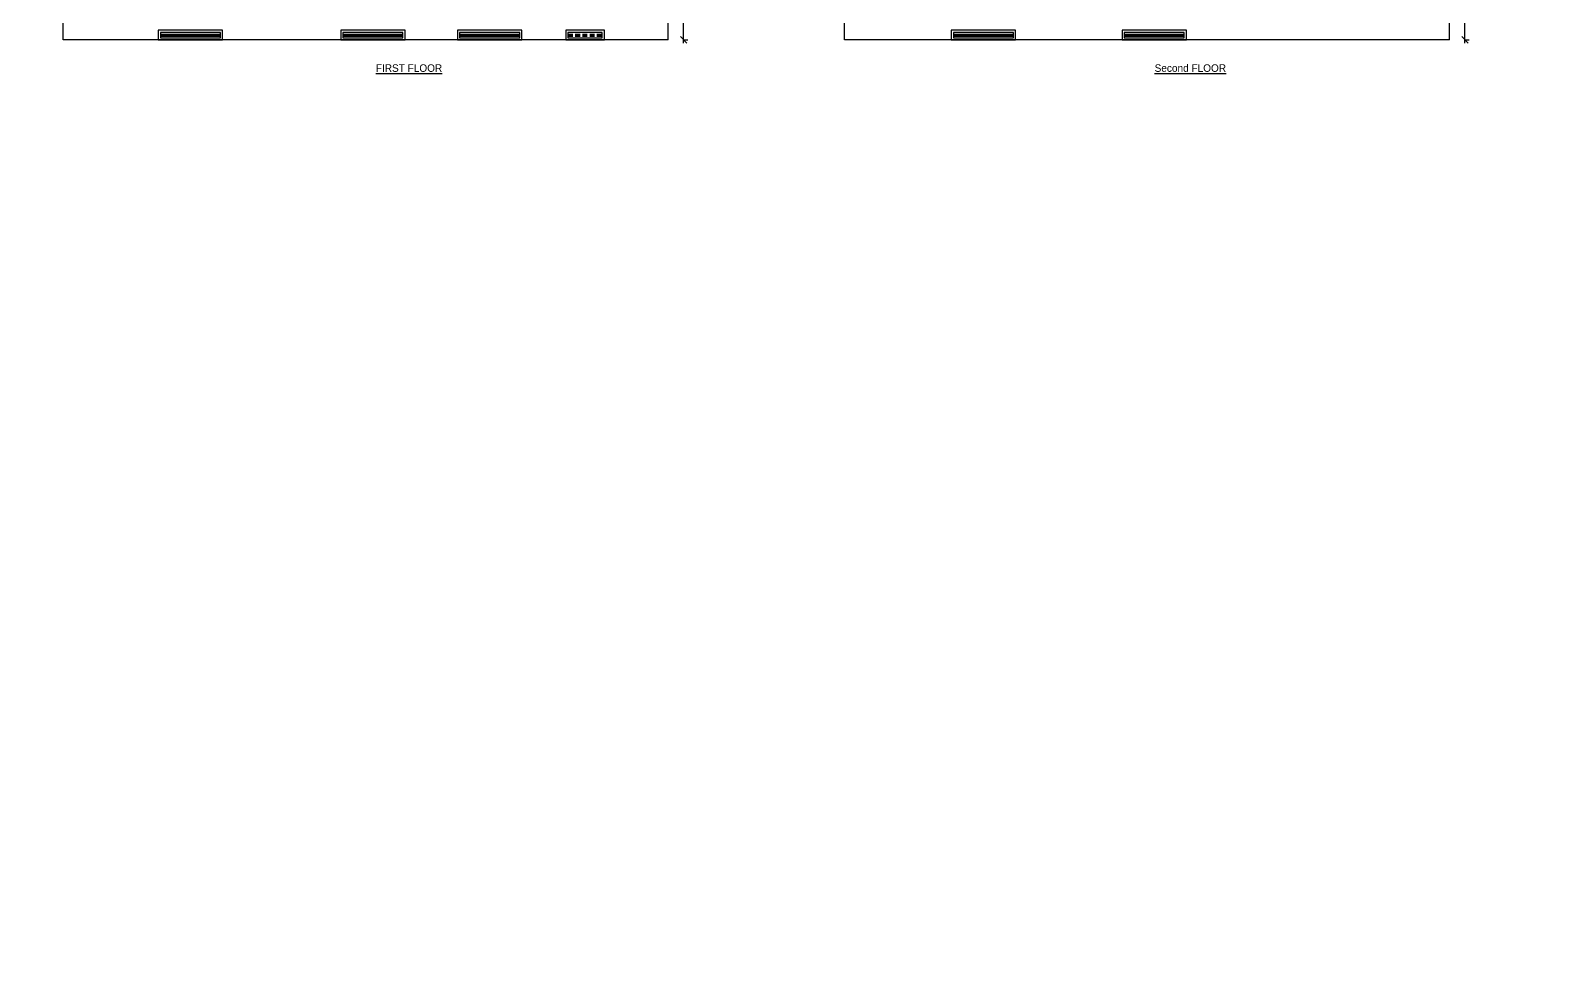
# Model space of a CAD drawing. Header units: inches. Extents: x 204954 to 440946, y -300749 to -143756.
# Drawn here: x 219251 to 220662, y -149270 to -148400 of the extents above; entities that cross this region are included whole.
import ezdxf

# ---------------------------------------------------------------- set-up
doc = ezdxf.new("R2010")
doc.units = ezdxf.units.IN
doc.header["$LTSCALE"] = 9
doc.header["$MEASUREMENT"] = 0
doc.linetypes.add('DASHED', pattern=[0.75, 0.5, -0.25])
doc.layers.get('Defpoints').update_dxf_attribs({"lineweight": 0})
doc.layers.add('beam framing', color=91, linetype='Continuous')
doc.styles.add('outer', font='arial.ttf', dxfattribs={"height": 24})
doc.styles.add('SST1', font='arial.ttf', dxfattribs={"height": 9.5})
doc.dimstyles.new('DIMA-1', dxfattribs={"dimtxt": 9.5, "dimasz": 6, "dimexe": 4, "dimexo": 4, "dimgap": 0.25, "dimtad": 0, "dimdec": 1, "dimzin": 3, "dimdsep": 46, "dimlunit": 4, "dimtxsty": 'SST1', "dimblk1": 'OBLIQUE', "dimblk2": 'OBLIQUE', "dimsah": 1, "dimcen": 0, "dimdle": 3, "dimclrd": 3, "dimclre": 3, "dimclrt": 7, "dimadec": 0, "dimazin": 0, "dimtfac": 1, "dimtdec": 1, "dimtix": 1, "dimtmove": 2, "dimatfit": 3, "dimfxl": 4, "dimfxlon": 1, "dimtolj": 1, "dimtzin": 3, "dimarcsym": 0})

# ---------------------------------------------------------------- blocks, each defined once
blk = doc.blocks.new('_Oblique')
at = {"color": 0, "linetype": 'ByBlock', "lineweight": -2}
blk.add_line((-0.5, -0.5), (0.5, 0.5), dxfattribs=at)
blk = doc.blocks.new('*D68')
at = {"layer": 'beam framing', "color": 3, "lineweight": -2, "transparency": 16777216}
for p, q in [((219859.4, -147377.2), (219864.2, -147377.2)), ((219860.2, -147374.2), (219860.2, -147871.1)), ((219860.2, -148412.2), (219860.2, -147915.3)), ((219859.4, -148409.2), (219864.2, -148409.2))]:
    blk.add_line(p, q, dxfattribs=at)
at = {"layer": 'Defpoints', "color": 0, "transparency": 16777216}
for p in [(219845.7, -147377.2), (219845.7, -148409.2), (219860.2, -148409.2)]:
    blk.add_point(p, dxfattribs=at)
at = {"layer": 'beam framing', "color": 3, "lineweight": -2, "transparency": 16777216, "xscale": 6, "yscale": 6, "zscale": 6}
for p, rotation in [((219860.2, -147377.2), 90), ((219860.2, -148409.2), 270)]:
    blk.add_blockref('_Oblique', p, dxfattribs=dict(at, rotation=rotation))
at = {"layer": 'beam framing', "color": 7, "transparency": 16777216, "insert": (219860.2, -147893.2), "char_height": 9.5, "attachment_point": 5, "rotation": 90, "style": 'SST1'}
blk.add_mtext('\\A1;86\'-0.0"', dxfattribs=at)
blk = doc.blocks.new('*D72')
at = {"layer": 'beam framing', "color": 3, "lineweight": -2, "transparency": 16777216}
for p, q in [((220587.9, -147377.2), (220592.7, -147377.2)), ((220588.7, -147374.2), (220588.7, -147871.1)), ((220588.7, -148412.2), (220588.7, -147915.3)), ((220587.9, -148409.2), (220592.7, -148409.2))]:
    blk.add_line(p, q, dxfattribs=at)
at = {"layer": 'Defpoints', "color": 0, "transparency": 16777216}
for p in [(220574.3, -147377.2), (220574.3, -148409.2), (220588.7, -148409.2)]:
    blk.add_point(p, dxfattribs=at)
at = {"layer": 'beam framing', "color": 3, "lineweight": -2, "transparency": 16777216, "xscale": 6, "yscale": 6, "zscale": 6}
for p, rotation in [((220588.7, -147377.2), 90), ((220588.7, -148409.2), 270)]:
    blk.add_blockref('_Oblique', p, dxfattribs=dict(at, rotation=rotation))
at = {"layer": 'beam framing', "color": 7, "transparency": 16777216, "insert": (220588.7, -147893.2), "char_height": 9.5, "attachment_point": 5, "rotation": 90, "style": 'SST1'}
blk.add_mtext('\\A1;86\'-0.0"', dxfattribs=at)

msp = doc.modelspace()

# ---------------------------------------------------------------- linework, layer by layer
at = {"layer": 'beam framing', "color": 1}
for p, q in [((219845.72744, -148409.24127), (219845.72744, -147377.24127)), ((220574.25423, -148409.24127), (220574.25423, -147377.24127)), ((219281.72747, -148409.24127), (219281.72747, -147554.24126)), ((220010.25426, -148409.24127), (220010.25426, -147554.24126)), ((219845.72744, -148409.24127), (219281.72747, -148409.24127)), ((220574.25423, -148409.24127), (220010.25426, -148409.24127))]:
    msp.add_line(p, q, dxfattribs=at)
at = {"layer": 'beam framing', "color": 4}
for p, q in [((219372.32785, -148403.74127), (219428.32785, -148403.74127)), ((219372.32785, -148404.74127), (219428.32785, -148404.74127)), ((219372.32785, -148405.74127), (219428.32785, -148405.74127)), ((219542.46041, -148403.74127), (219598.46041, -148403.74127)), ((219542.46041, -148404.74127), (219598.46041, -148404.74127)), ((219542.46041, -148405.74127), (219598.46041, -148405.74127)), ((219651.36384, -148403.74127), (219707.36384, -148403.74127)), ((219651.36384, -148404.74127), (219707.36384, -148404.74127)), ((219651.36384, -148405.74127), (219707.36384, -148405.74127)), ((220111.73685, -148403.74127), (220167.73685, -148403.74127)), ((220111.73685, -148404.74127), (220167.73685, -148404.74127)), ((220111.73685, -148405.74127), (220167.73685, -148405.74127)), ((220270.98715, -148403.74141), (220326.98715, -148403.74141)), ((220270.98715, -148404.74141), (220326.98715, -148404.74141)), ((220270.98715, -148405.74141), (220326.98715, -148405.74141))]:
    msp.add_line(p, q, dxfattribs=at)
at = {"layer": 'beam framing', "color": 6, "linetype": 'DASHED'}
for p, q in [((219752.41256, -148403.74127), (219784.41256, -148403.74127)), ((219752.41256, -148404.74127), (219784.41256, -148404.74127)), ((219752.41256, -148405.74127), (219784.41256, -148405.74127))]:
    msp.add_line(p, q, dxfattribs=at)
at = {"layer": 'beam framing', "color": 5}
for points in [[(219370.32785, -148409.24127), (219430.32785, -148409.24127), (219430.32785, -148400.24127), (219370.32785, -148400.24127)], [(219540.46041, -148409.24127), (219600.46041, -148409.24127), (219600.46041, -148400.24127), (219540.46041, -148400.24127)], [(219649.36384, -148409.24127), (219709.36384, -148409.24127), (219709.36384, -148400.24127), (219649.36384, -148400.24127)], [(219750.41256, -148409.24127), (219786.41256, -148409.24127), (219786.41256, -148400.24127), (219750.41256, -148400.24127)], [(220109.73685, -148409.24127), (220169.73685, -148409.24127), (220169.73685, -148400.24127), (220109.73685, -148400.24127)], [(220268.98715, -148409.24141), (220328.98715, -148409.24141), (220328.98715, -148400.24141), (220268.98715, -148400.24141)], [(219372.32785, -148407.24127), (219428.32785, -148407.24127), (219428.32785, -148402.24127), (219372.32785, -148402.24127)], [(219542.46041, -148407.24127), (219598.46041, -148407.24127), (219598.46041, -148402.24127), (219542.46041, -148402.24127)], [(219651.36384, -148407.24127), (219707.36384, -148407.24127), (219707.36384, -148402.24127), (219651.36384, -148402.24127)], [(219752.41256, -148407.24127), (219784.41256, -148407.24127), (219784.41256, -148402.24127), (219752.41256, -148402.24127)], [(220111.73685, -148407.24127), (220167.73685, -148407.24127), (220167.73685, -148402.24127), (220111.73685, -148402.24127)], [(220270.98715, -148407.24141), (220326.98715, -148407.24141), (220326.98715, -148402.24141), (220270.98715, -148402.24141)]]:
    msp.add_lwpolyline(points, close=True, dxfattribs=at)
at = {"layer": 'beam framing', "color": 1}
msp.add_circle((221267.41484, -148374.87), 4304.54104, dxfattribs=at)

# ---------------------------------------------------------------- texts
at = {"color": 7, "lineweight": 30, "ltscale": 16, "char_height": 7, "attachment_point": 5, "style": 'outer'}
for s, insert in [('\\A1;{\\fBankGothic Lt BT|b0|i0|c0|p34;\\L\\C256;FIRST FLOOR}', (219604.19129, -148435.5379)), ('\\A1;{\\fBankGothic Lt BT|b0|i0|c0|p34;\\L\\C256;Second FLOOR}', (220332.71808, -148435.5379))]:
    msp.add_mtext(s, dxfattribs=dict(at, insert=insert))

# ---------------------------------------------------------------- dimensions: what is measured, and where the dimension line sits
at = {"layer": 'beam framing', "color": 1}
for base, p1, p2, picture, middle in [((219860.15225, -148409.24127), (219845.72744, -147377.24127), (219845.72744, -148409.24127), '*D68', (219860.15225, -147893.24127)), ((220588.67904, -148409.24127), (220574.25423, -147377.24127), (220574.25423, -148409.24127), '*D72', (220588.67904, -147893.24127))]:
    dim = msp.add_linear_dim(base=base, p1=p1, p2=p2, angle=90, dimstyle='DIMA-1', override={"dimlunit": 3, "dimfxl": 0.75, "dimarcsym": 1}, dxfattribs=at)
    dim.commit()
    dim.dimension.update_dxf_attribs({"geometry": picture, "text_midpoint": middle})

doc.saveas('drawing.dxf')
